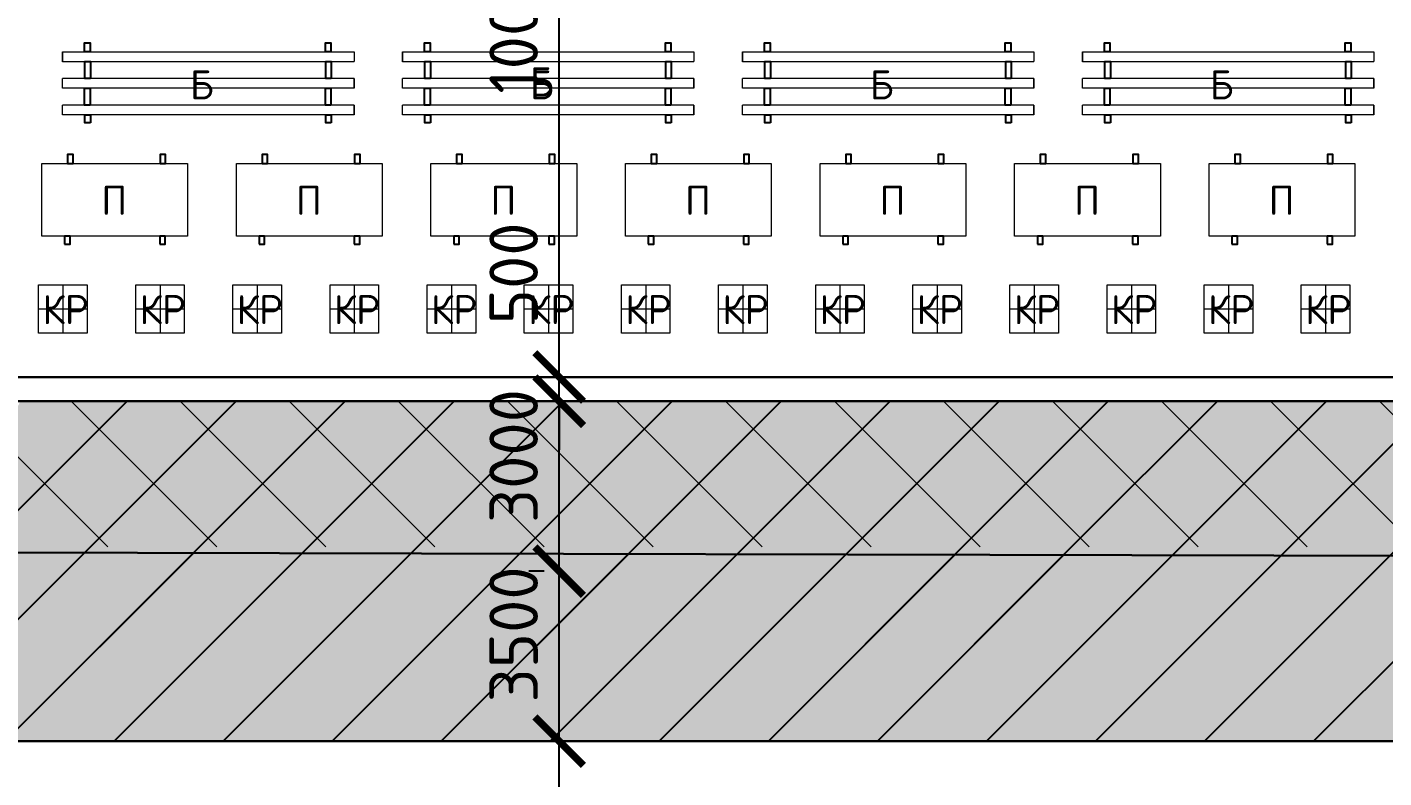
# Model space of a CAD drawing. Header units: millimetres. Extents: x -782 to 10910, y 3841 to 13237.
# Drawn here: x 6082.4 to 6138.3, y 7478.2 to 7509.1 of the extents above; entities that cross this region are included whole.
import ezdxf

# ---------------------------------------------------------------- set-up
doc = ezdxf.new("R2010")
doc.units = ezdxf.units.MM
doc.layers.add('1', color=7, linetype='Continuous')
doc.styles.add('2.5', font='isocpeur.ttf', dxfattribs={"height": 2})
doc.styles.add('Isocpeur', font='isocpeur.ttf')
doc.dimstyles.new('М500 стройгенп', dxfattribs={"dimtxt": 2, "dimasz": 2, "dimexe": 1.25, "dimexo": 0.625, "dimtad": 1, "dimlfac": 500, "dimtxsty": '2.5', "dimblk": 'ARCHTICK', "dimcen": 2.5, "dimadec": 0, "dimazin": 0, "dimtfac": 1, "dimtmove": 0, "dimatfit": 3, "dimfxl": 1, "dimarcsym": 0})
pattern_1 = [(50, (6572.8187, 3022.8787), (4.5546167, -0.398477), [0.47625, -5.23875]), (355, (6572.8187, 3022.8787), (-0.8810855, 4.776421), [0.381, -4.1910146]), (100.45144, (6573.1982, 3022.8455), (3.673531, 4.377944), [0.40475, -4.452256]), (46.1842, (6572.8187, 3024.1487), (6.776976, -1.051058), [0.714375, -7.858125]), (96.63556, (6573.3834, 3024.061), (5.935103, 6.185653), [0.607126, -6.67839]), (351.18415, (6572.819, 3024.149), (5.935103, 6.185653), [0.571499, -6.286493]), (21, (6573.4537, 3023.831), (3.7903598, -2.55663), [0.47625, -5.23875]), (326, (6573.4537, 3023.831), (1.5450507, 4.604699), [0.381, -4.191]), (71.45144, (6573.7696, 3023.618), (5.3354105, 2.0480692), [0.40475, -4.4522484]), (37.5, (6572.8187, 3022.8787), (0.0772151, 2.11387597), [0, -4.1402, 0, -4.2545, 0, -4.206875]), (7.5, (6572.8187, 3022.8787), (1.6704916, 2.5045144), [0, -2.4257, 0, -4.04495, 0, -1.603375]), (327.5, (6571.4026, 3022.8787), (3.3897649, -0.1432186), [0, -1.5875, 0, -4.953, 0, -6.57225]), (317.5, (6570.7676, 3022.8787), (3.7032295, 0.6356623), [0, -2.06375, 0, -3.2893, 0, -4.66725])]
pattern_2 = [(45, (6572.8187, 3022.8787), (-2.245064, 2.245064), [])]

# ---------------------------------------------------------------- blocks, each defined once
blk = doc.blocks.new('_ArchTick')
at = {"color": 0, "linetype": 'ByBlock', "const_width": 0.15}
blk.add_lwpolyline([(-0.5, -0.5), (0.5, 0.5)], dxfattribs=at)
blk = doc.blocks.new('*D389')
at = {"color": 0, "lineweight": -2, "transparency": 16777216}
for p, q in [((6102.368, 7479.686), (6105.572, 7479.686)), ((6104.322, 7456.472), (6104.322, 7479.686)), ((6102.368, 7456.472), (6105.572, 7456.472))]:
    blk.add_line(p, q, dxfattribs=at)
at = {"layer": 'Defpoints', "color": 0, "lineweight": 30, "transparency": 16777216}
for p in [(6101.743, 7479.686), (6104.322, 7479.686), (6101.743, 7456.472)]:
    blk.add_point(p, dxfattribs=at)
at = {"color": 0, "lineweight": -2, "transparency": 16777216, "xscale": 2, "yscale": 2, "zscale": 2}
for p, rotation in [((6104.322, 7479.686), 90), ((6104.322, 7456.472), 270)]:
    blk.add_blockref('_ArchTick', p, dxfattribs=dict(at, rotation=rotation))
at = {"color": 0, "lineweight": 20, "transparency": 16777216, "insert": (6102.697, 7468.079), "char_height": 2, "attachment_point": 5, "rotation": 90, "style": '2.5'}
blk.add_mtext('11600', dxfattribs=at)
blk = doc.blocks.new('*D390')
at = {"color": 0, "lineweight": -2, "transparency": 16777216}
for p, q in [((6103.697, 7486.686), (6103.072, 7486.686)), ((6104.322, 7479.686), (6104.322, 7486.686)), ((6103.697, 7479.686), (6103.072, 7479.686))]:
    blk.add_line(p, q, dxfattribs=at)
at = {"layer": 'Defpoints', "color": 0, "lineweight": 30, "transparency": 16777216}
for p in [(6104.322, 7486.686), (6104.322, 7486.686), (6104.322, 7479.686)]:
    blk.add_point(p, dxfattribs=at)
at = {"color": 0, "lineweight": -2, "transparency": 16777216, "xscale": 2, "yscale": 2, "zscale": 2}
for p, rotation in [((6104.322, 7486.686), 90), ((6104.322, 7479.686), 270)]:
    blk.add_blockref('_ArchTick', p, dxfattribs=dict(at, rotation=rotation))
at = {"color": 0, "lineweight": 20, "transparency": 16777216, "insert": (6102.447, 7484.084), "char_height": 2, "attachment_point": 5, "rotation": 90, "style": '2.5'}
blk.add_mtext('3500', dxfattribs=at)
blk = doc.blocks.new('*D391')
at = {"color": 0, "lineweight": -2, "transparency": 16777216}
for p, q in [((6103.697, 7493.686), (6103.072, 7493.686)), ((6104.322, 7486.686), (6104.322, 7493.686)), ((6103.697, 7486.686), (6103.072, 7486.686))]:
    blk.add_line(p, q, dxfattribs=at)
at = {"layer": 'Defpoints', "color": 0, "lineweight": 30, "transparency": 16777216}
for p in [(6104.322, 7493.686), (6104.322, 7493.686), (6104.322, 7486.686)]:
    blk.add_point(p, dxfattribs=at)
at = {"color": 0, "lineweight": -2, "transparency": 16777216, "xscale": 2, "yscale": 2, "zscale": 2}
for p, rotation in [((6104.322, 7493.686), 90), ((6104.322, 7486.686), 270)]:
    blk.add_blockref('_ArchTick', p, dxfattribs=dict(at, rotation=rotation))
at = {"color": 0, "lineweight": 20, "transparency": 16777216, "insert": (6102.447, 7491.432), "char_height": 2, "attachment_point": 5, "rotation": 90, "style": '2.5'}
blk.add_mtext('3000', dxfattribs=at)
blk = doc.blocks.new('*D392')
at = {"color": 0, "lineweight": -2, "transparency": 16777216}
for p, q in [((6104.322, 7494.686), (6104.322, 7496.686)), ((6103.697, 7494.686), (6103.072, 7494.686)), ((6104.322, 7493.686), (6104.322, 7494.686)), ((6103.697, 7493.686), (6103.072, 7493.686)), ((6104.322, 7493.686), (6104.322, 7491.686))]:
    blk.add_line(p, q, dxfattribs=at)
at = {"layer": 'Defpoints', "color": 0, "lineweight": 30, "transparency": 16777216}
for p in [(6104.322, 7494.686), (6104.322, 7494.686), (6104.322, 7493.686)]:
    blk.add_point(p, dxfattribs=at)
at = {"color": 0, "lineweight": -2, "transparency": 16777216, "xscale": 2, "yscale": 2, "zscale": 2}
for p, rotation in [((6104.322, 7494.686), 270), ((6104.322, 7493.686), 90)]:
    blk.add_blockref('_ArchTick', p, dxfattribs=dict(at, rotation=rotation))
at = {"color": 0, "lineweight": 20, "transparency": 16777216, "insert": (6102.447, 7498.955), "char_height": 2, "attachment_point": 5, "rotation": 90, "style": '2.5'}
blk.add_mtext('500', dxfattribs=at)
blk = doc.blocks.new('*D393')
at = {"color": 0, "lineweight": -2, "transparency": 16777216}
for p, q in [((6103.697, 7514.686), (6103.072, 7514.686)), ((6104.322, 7494.686), (6104.322, 7514.686)), ((6103.697, 7494.686), (6103.072, 7494.686))]:
    blk.add_line(p, q, dxfattribs=at)
at = {"layer": 'Defpoints', "color": 0, "lineweight": 30, "transparency": 16777216}
for p in [(6104.322, 7514.686), (6104.322, 7514.686), (6104.322, 7494.686)]:
    blk.add_point(p, dxfattribs=at)
at = {"color": 0, "lineweight": -2, "transparency": 16777216, "xscale": 2, "yscale": 2, "zscale": 2}
for p, rotation in [((6104.322, 7514.686), 90), ((6104.322, 7494.686), 270)]:
    blk.add_blockref('_ArchTick', p, dxfattribs=dict(at, rotation=rotation))
at = {"color": 0, "lineweight": 20, "transparency": 16777216, "insert": (6102.447, 7509.598), "char_height": 2, "attachment_point": 5, "rotation": 90, "style": '2.5'}
blk.add_mtext('10000', dxfattribs=at)

msp = doc.modelspace()

# ---------------------------------------------------------------- hatches: boundary and pattern name
at = {"lineweight": 20}
h = msp.add_hatch(dxfattribs=at)
h.set_pattern_fill('AR-CONC', color=256, scale=0.02)
h.set_pattern_definition([(50, (3748.1777, 4396.676), (3.6436934, -0.3187817), [0.381, -4.191]), (355, (3748.1777, 4396.676), (-0.7048684, 3.821137), [0.3048, -3.3528117]), (100.45144, (3748.4813, 4396.6493), (2.938825, 3.502355), [0.3238002, -3.561805]), (46.1842, (3748.1777, 4397.692), (5.421581, -0.8408466), [0.5715, -6.2865]), (96.63556, (3748.6295, 4397.622), (4.748083, 4.9485225), [0.4857005, -5.342712]), (351.18415, (3748.1777, 4397.692), (4.748083, 4.9485225), [0.457199, -5.029195]), (21, (3748.6857, 4397.438), (3.0322878, -2.045304), [0.381, -4.191]), (326, (3748.6857, 4397.438), (1.2360406, 3.6837593), [0.3048, -3.3528]), (71.451445, (3748.9384, 4397.2674), (4.2683284, 1.6384554), [0.3238002, -3.5617988]), (37.5, (3748.1777, 4396.6759), (0.06177207, 1.69110078), [0, -3.31216, 0, -3.4036, 0, -3.3655]), (7.5, (3748.1777, 4396.6759), (1.33639325, 2.0036115), [0, -1.94056, 0, -3.23596, 0, -1.2827]), (327.5, (3747.0448, 4396.6759), (2.7118119, -0.1145749), [0, -1.27, 0, -3.9624, 0, -5.2578]), (317.5, (3746.5368, 4396.676), (2.9625836, 0.5085298), [0, -1.651, 0, -2.63144, 0, -3.7338])])
h.paths.add_polyline_path([(6235.073788, 7491.475008), (6234.073788, 7491.475008), (6234.073788, 7495.474998), (6235.073788, 7495.474998), (6235.073788, 7497.474998), (6234.073788, 7497.474998), (6234.073788, 7501.474988), (6235.073788, 7501.474988), (6235.073788, 7503.474988), (6234.073788, 7503.474988), (6234.073788, 7507.474978), (6235.073788, 7507.474978), (6235.073788, 7509.474978), (6234.073788, 7509.474978), (6234.073788, 7512.834966), (6235.073788, 7512.834966), (6235.073788, 7514.834966), (6234.073788, 7514.834966), (6234.073788, 7518.672167), (6232.073788, 7518.672167), (6232.073788, 7491.475008), (6213.36352, 7491.475008), (6213.36352, 7498.085273), (6232.073788, 7498.085273), (6232.073788, 7500.085273), (6229.563493, 7500.085273), (6229.563493, 7501.085158), (6227.563493, 7501.085214), (6227.563493, 7500.085273), (6224.163502, 7500.085273), (6224.163502, 7501.085273), (6222.163502, 7501.085273), (6222.163502, 7500.085273), (6218.763511, 7500.085273), (6218.763511, 7501.085273), (6216.763511, 7501.085273), (6216.763511, 7500.085273), (6213.36352, 7500.085273), (6213.36352, 7501.085273), (6211.36352, 7501.085273), (6211.36352, 7500.085273), (6211.36352, 7498.085273), (6211.36352, 7486.686093), (6213.36352, 7486.686093), (6213.36352, 7489.475008), (6232.073788, 7489.475008), (6232.073788, 7486.686093), (6234.073788, 7486.686093), (6234.073788, 7489.475008), (6235.073788, 7489.475008)])
h.paths.add_polyline_path([(6234.073788, 7520.885088), (6231.327727, 7520.885088), (6231.327727, 7523.622385), (6229.327727, 7523.622385), (6229.327727, 7518.885088), (6232.073788, 7518.885088), (6232.073788, 7518.672167), (6234.073788, 7518.672167)])
h.paths.add_polyline_path([(6231.327727, 7527.213151), (6229.327727, 7527.213151), (6229.327727, 7523.622385), (6231.327727, 7523.622385)])
h.paths.add_polyline_path([(6231.327727, 7576.554693), (6234.465221, 7576.554693), (6234.465221, 7578.554693), (6231.327727, 7578.554693), (6231.327727, 7589.909461), (6229.327727, 7588.315929), (6229.327727, 7569.769697), (6228.327727, 7569.769697), (6228.327727, 7567.769697), (6229.327727, 7567.769697), (6229.327727, 7563.995394), (6228.327727, 7563.995394), (6228.327727, 7562.511797), (6228.327727, 7561.995394), (6229.327727, 7561.995394), (6229.327727, 7558.240089), (6228.327727, 7558.240089), (6228.327727, 7556.911806), (6228.327727, 7556.240089), (6229.327727, 7556.240089), (6229.327727, 7527.213151), (6231.327727, 7527.213151)])
h.paths.add_polyline_path([(6231.327727, 7624.395888), (6229.327727, 7624.395888), (6229.327727, 7622.405119), (6231.327727, 7622.405119)])
h.paths.add_polyline_path([(6231.327727, 7626.386657), (6229.327727, 7626.386657), (6229.327727, 7624.395888), (6231.327727, 7624.395888)])
h.paths.add_polyline_path([(6231.327727, 7653.976559), (6229.327727, 7653.564978), (6229.327727, 7626.386657), (6231.327727, 7626.386657)])
h.paths.add_polyline_path([(6081.863635, 7494.410845), (6084.86363, 7494.410845), (6084.86363, 7497.29084), (6081.863635, 7497.29084)], flags=9)
h.paths.add_polyline_path([(6078.821124, 7684.627242), (6082.061119, 7684.627242), (6082.061119, 7687.507237), (6078.821124, 7687.507237)], flags=9)
h.paths.add_polyline_path([(5952.625277, 7688.970857), (5955.865272, 7688.970857), (5955.865272, 7691.850853), (5952.625277, 7691.850853)], flags=9)
h.paths.add_polyline_path([(5952.565277, 7494.410845), (5955.925272, 7494.410845), (5955.925272, 7497.29084), (5952.565277, 7497.29084)], flags=9)
h.paths.add_polyline_path([(6192.744836, 7494.410845), (6195.98483, 7494.410845), (6195.98483, 7497.29084), (6192.744836, 7497.29084)], flags=9)
h.paths.add_polyline_path([(6212.280517, 7688.970857), (6215.280512, 7688.970857), (6215.280512, 7691.850853), (6212.280517, 7691.850853)], flags=9)
h.paths.add_polyline_path([(6239.086586, 7521.587591), (6243.286586, 7521.587591), (6243.286586, 7526.387591), (6239.086586, 7526.387591)], flags=9)
h.paths.add_polyline_path([(6239.016311, 7525.643268), (6243.216311, 7525.643268), (6243.216311, 7530.443268), (6239.016311, 7530.443268)], flags=9)
h.paths.add_polyline_path([(5929.469399, 7584.524291), (5934.489399, 7584.524291), (5934.489399, 7590.137624), (5929.469399, 7590.137624)], flags=9)
h.paths.add_polyline_path([(6086.61817, 7723.742087), (6091.63817, 7723.742087), (6091.63817, 7729.355421), (6086.61817, 7729.355421)], flags=9)
h.paths.add_polyline_path([(6237.544183, 7619.26621), (6240.744183, 7619.26621), (6240.744183, 7624.06621), (6237.544183, 7624.06621)], flags=9)
h.paths.add_polyline_path([(6237.855023, 7622.223466), (6240.455023, 7622.223466), (6240.455023, 7627.023466), (6237.855023, 7627.023466)], flags=9)
h.paths.add_polyline_path([(6237.708313, 7625.136799), (6240.308313, 7625.136799), (6240.308313, 7629.936799), (6237.708313, 7629.936799)], flags=9)
h.paths.add_polyline_path([(6217.165799, 7562.426558), (6220.525793, 7562.426558), (6220.525793, 7565.306554), (6217.165799, 7565.306554)], flags=9)
h.paths.add_polyline_path([(6217.165799, 7522.295333), (6220.645793, 7522.295333), (6220.645793, 7525.175328), (6217.165799, 7525.175328)], flags=9)
h.paths.add_polyline_path([(6248.556443, 7522.295333), (6251.916438, 7522.295333), (6251.916438, 7525.175328), (6248.556443, 7525.175328)], flags=9)
h.paths.add_polyline_path([(6206.907712, 7709.135718), (6208.947708, 7709.135718), (6208.947708, 7712.015713), (6206.907712, 7712.015713)], flags=9)
h.paths.add_polyline_path([(6240.656343, 7602.963678), (6242.69634, 7602.963678), (6242.69634, 7605.843673), (6240.656343, 7605.843673)], flags=9)
h.paths.add_polyline_path([(6240.225003, 7565.46286), (6242.264999, 7565.46286), (6242.264999, 7568.342855), (6240.225003, 7568.342855)], flags=9)
h.paths.add_polyline_path([(6221.64664, 7505.862229), (6223.206637, 7505.862229), (6223.206637, 7508.742224), (6221.64664, 7508.742224)], flags=25)
h.paths.add_polyline_path([(6211.227562, 7506.165942), (6212.667559, 7506.165942), (6212.667559, 7509.045937), (6211.227562, 7509.045937)], flags=9)
h.paths.add_polyline_path([(6216.246649, 7505.862229), (6217.806646, 7505.862229), (6217.806646, 7508.742224), (6216.246649, 7508.742224)], flags=25)
h.paths.add_polyline_path([(6233.547372, 7678.637158), (6235.347369, 7678.637158), (6235.347369, 7681.517153), (6233.547372, 7681.517153)], flags=9)
h.paths.add_polyline_path([(6240.210606, 7512.82244), (6241.650603, 7512.82244), (6241.650603, 7515.702435), (6240.210606, 7515.702435)], flags=9)
h.paths.add_polyline_path([(6228.237374, 7706.020236), (6230.397371, 7706.020236), (6230.397371, 7708.900231), (6228.237374, 7708.900231)], flags=9)
h.paths.add_polyline_path([(6222.115445, 7590.180862), (6224.155442, 7590.180862), (6224.155442, 7593.060857), (6222.115445, 7593.060857)], flags=9)
h.paths.add_polyline_path([(6217.979006, 7710.381625), (6220.019003, 7710.381625), (6220.019003, 7713.26162), (6217.979006, 7713.26162)], flags=9)
h.paths.add_polyline_path([(6224.8607, 7556.754908), (6226.300698, 7556.754908), (6226.300698, 7559.634903), (6224.8607, 7559.634903)], flags=9)
h.paths.add_polyline_path([(6240.802721, 7489.949803), (6242.002719, 7489.949803), (6242.002719, 7492.829798), (6240.802721, 7492.829798)], flags=9)
h.paths.add_polyline_path([(6234.532208, 7664.847544), (6235.972205, 7664.847544), (6235.972205, 7667.727539), (6234.532208, 7667.727539)], flags=9)
h.paths.add_polyline_path([(6219.917188, 7678.951133), (6221.957185, 7678.951133), (6221.957185, 7681.831128), (6219.917188, 7681.831128)], flags=9)
h.paths.add_polyline_path([(6220.078526, 7662.666867), (6222.118522, 7662.666867), (6222.118522, 7665.546862), (6220.078526, 7665.546862)], flags=9)
h.paths.add_polyline_path([(6220.155888, 7673.719522), (6221.595885, 7673.719522), (6221.595885, 7676.599517), (6220.155888, 7676.599517)], flags=9)
h.paths.add_polyline_path([(6231.952549, 7471.104259), (6233.392547, 7471.104259), (6233.392547, 7473.984254), (6231.952549, 7473.984254)], flags=9)
h.paths.add_polyline_path([(6240.571789, 7502.033902), (6241.771787, 7502.033902), (6241.771787, 7504.913898), (6240.571789, 7504.913898)], flags=9)
h.paths.add_polyline_path([(6240.802721, 7495.949793), (6242.002719, 7495.949793), (6242.002719, 7498.829788), (6240.802721, 7498.829788)], flags=9)
h.paths.add_polyline_path([(6240.210606, 7507.422449), (6241.650603, 7507.422449), (6241.650603, 7510.302444), (6240.210606, 7510.302444)], flags=9)
h.paths.add_polyline_path([(6226.994117, 7506.522542), (6229.034114, 7506.522542), (6229.034114, 7509.402538), (6226.994117, 7509.402538)], flags=25)
h.paths.add_polyline_path([(6224.8607, 7567.954889), (6226.300698, 7567.954889), (6226.300698, 7570.834885), (6224.8607, 7570.834885)], flags=9)
h.paths.add_polyline_path([(6224.8607, 7562.354899), (6226.300698, 7562.354899), (6226.300698, 7565.234894), (6224.8607, 7565.234894)], flags=9)
h.paths.add_polyline_path([(6229.327727, 7622.405119), (6229.327727, 7588.315929), (6231.327727, 7589.909461), (6231.327727, 7622.405119)])
at = {"lineweight": 25}
h = msp.add_hatch(dxfattribs=at)
h.set_pattern_fill('ANSI31', color=256)
h.set_pattern_definition(pattern_2)
h.paths.add_polyline_path([(6204.627026, 7486.686093), (6199.090341, 7486.686093), (6199.090341, 7479.686093), (6203.670066, 7479.686093)])
h.paths.add_polyline_path([(6176.979931, 7489.271416), (6177.293382, 7491.569897, -0.033531004), (6174.872584, 7493.686093), (5992.872584, 7493.686093, -0.033546474), (5990.450606, 7491.568997), (5990.764715, 7489.271345, -0.454591532), (5992.58143, 7487.686093), (6175.163738, 7487.686093, -0.454492205)])
h.paths.add_polyline_path([(6203.07002, 7707.932252), (6201.990544, 7708.039551, -0.097320235), (6193.819793, 7703.692663), (5964.075106, 7703.686127), (5962.97992, 7695.675029, -0.071737884), (5969.756528, 7696.685812), (5975.902021, 7696.71553, -0.164269753), (5990.450606, 7691.803188), (5990.764715, 7694.10084, -0.374956444), (5989.381435, 7695.686093, -1), (5992.58143, 7695.686093), (6175.163738, 7695.686093, -1), (6178.363732, 7695.686093, -0.381458001), (6176.944332, 7694.09632), (6177.262301, 7691.749118, -0.164703998), (6191.843146, 7696.686093), (6204.593504, 7696.686093)])
h.paths.add_polyline_path([(5969.122028, 7697.813651, -1), (5969.442027, 7697.813651, -1)], flags=16)
h.paths.add_polyline_path([(6176.944332, 7694.09632, -0.447745786), (6175.163738, 7695.686093), (5992.58143, 7695.686093, -0.454591532), (5990.764715, 7694.10084), (5990.450606, 7691.803188, -0.033546474), (5992.872584, 7689.686093), (6174.902504, 7689.686523, -0.032682346), (6177.262301, 7691.749118)])
h.paths.add_polyline_path([(6104.747378, 7695.088492), (6104.747378, 7701.688492), (6099.947378, 7701.688492), (6099.947378, 7695.088492)], flags=24)
h.paths.add_polyline_path([(6104.747378, 7687.739991), (6104.747378, 7694.339991), (6099.947378, 7694.339991), (6099.947378, 7687.739991)], flags=9)
h.paths.add_polyline_path([(6004.809738, 7688.011093), (6011.009738, 7688.011093), (6011.009738, 7692.811093), (6004.809738, 7692.811093)], flags=9)
at = {"lineweight": 20}
h = msp.add_hatch(dxfattribs=at)
h.set_pattern_fill('AR-CONC', color=256, scale=0.025)
h.set_pattern_definition(pattern_1)
h.paths.add_polyline_path([(6256.465221, 7486.686093), (6204.627026, 7486.686093), (6203.670066, 7479.686093), (6256.465221, 7479.686093)])
edge = h.paths.add_edge_path()
edge.add_line((6204.627026, 7486.686093), (6185.781544, 7486.686093))
edge.add_arc((6185.781544, 7498.686479), 12.000386, 223.8666246, 270, ccw=False)
edge.add_line((6177.129806, 7490.370427), (6176.979931, 7489.271416))
edge.add_arc((6176.763735, 7487.686093), 1.599997, 0, 82.2342953, ccw=False)
edge.add_arc((6176.763735, 7487.686093), 1.599997, -180, 0, ccw=False)
edge.add_line((6175.163738, 7487.686093), (5992.58143, 7487.686093))
edge.add_arc((5990.981432, 7487.686093), 1.599997, -180, 0, ccw=False)
edge.add_arc((5990.981432, 7487.686093), 1.599997, 97.7845709, 180, ccw=False)
edge.add_line((5990.764715, 7489.271345), (5990.614573, 7490.369607))
edge.add_arc((5981.963624, 7498.686479), 12.000386, 270, 316.1279447, ccw=False)
edge.add_line((5981.963624, 7486.686093), (5963.118141, 7486.686093))
edge.add_line((5963.118141, 7486.686093), (5964.075101, 7479.686093))
edge.add_line((5964.075101, 7479.686093), (6203.670066, 7479.686093))
edge.add_line((6203.670066, 7479.686093), (6204.627026, 7486.686093))
edge = h.paths.add_edge_path()
edge.add_arc((6185.781544, 7498.686479), 12.000386, 204.6255012, 223.8666246, ccw=False)
edge.add_line((6174.872584, 7493.686093), (6082.124834, 7493.686093))
edge.add_arc((6080.990942, 7494.078881), 1.199998, 199.1064573, 340.8935427, ccw=False)
edge.add_line((6079.857049, 7493.686093), (5992.872584, 7493.686093))
edge.add_arc((5981.963624, 7498.686479), 12.000386, 316.1279447, 335.3744988, ccw=False)
edge.add_line((5990.614573, 7490.369607), (5990.764715, 7489.271345))
edge.add_arc((5990.981432, 7487.686093), 1.599997, 0, 97.7845709, ccw=False)
edge.add_line((5992.58143, 7487.686093), (6175.163738, 7487.686093))
edge.add_arc((6176.763735, 7487.686093), 1.599997, 82.2342953, 180, ccw=False)
edge.add_line((6176.979931, 7489.271416), (6177.129806, 7490.370427))
edge = h.paths.add_edge_path()
edge.add_line((6203.645234, 7703.686093), (5964.075101, 7703.686093))
edge.add_line((5964.075101, 7703.686093), (5963.118141, 7696.686093))
edge.add_line((5963.118141, 7696.686093), (5981.963624, 7696.686093))
edge.add_arc((5981.963624, 7684.685706), 12.000386, 43.8720553, 90, ccw=False)
edge.add_line((5990.614573, 7693.002578), (5990.764715, 7694.10084))
edge.add_arc((5990.981432, 7695.686093), 1.599997, 180, 262.2154291, ccw=False)
edge.add_arc((5990.981432, 7695.686093), 1.599997, 0, 180, ccw=False)
edge.add_line((5992.58143, 7695.686093), (6175.163738, 7695.686093))
edge.add_arc((6176.763735, 7695.686093), 1.599997, 0, 180, ccw=False)
edge.add_arc((6176.763735, 7695.686093), 1.599997, -83.5190091, 0, ccw=False)
edge.add_line((6176.944332, 7694.09632), (6177.262301, 7691.749118))
edge.add_arc((6236.704062, 7598.995311), 110.1662, 117.53133097, 122.65399107, ccw=False)
edge.add_line((6185.781544, 7696.686093), (6204.593504, 7696.686093))
edge.add_line((6204.593504, 7696.686093), (6203.645234, 7703.686093))
edge = h.paths.add_edge_path()
edge.add_line((5964.075101, 7703.686093), (5954.824206, 7703.686093))
edge.add_line((5954.824206, 7703.686093), (5954.82832, 7696.293524))
edge.add_arc((5957.872584, 7684.686093), 12, 90, 104.6958966, ccw=False)
edge.add_line((5957.872584, 7696.686093), (5963.118141, 7696.686093))
edge.add_line((5963.118141, 7696.686093), (5964.075101, 7703.686093))
edge = h.paths.add_edge_path()
edge.add_line((6177.262301, 7691.749118), (6176.944332, 7694.09632))
edge.add_arc((6176.763735, 7695.686093), 1.599997, 180, 276.4809909, ccw=False)
edge.add_line((6175.163738, 7695.686093), (5992.58143, 7695.686093))
edge.add_arc((5990.981432, 7695.686093), 1.599997, -97.7845709, 0, ccw=False)
edge.add_line((5990.764715, 7694.10084), (5990.614573, 7693.002578))
edge.add_arc((5981.963624, 7684.685706), 12.000386, 24.6255012, 43.8720553, ccw=False)
edge.add_line((5992.872584, 7689.686093), (6077.482453, 7689.686093))
edge.add_arc((6078.06843, 7688.638894), 1.199998, 60.7700888, 119.2299112, ccw=False)
edge.add_line((6078.654408, 7689.686093), (6174.872584, 7689.686093))
edge.add_arc((6177.012851, 7689.622486), 2.141212, 83.3098782, 178.2977327, ccw=False)
h.paths.add_polyline_path([(6078.821124, 7688.970857), (6082.061119, 7688.970857), (6082.061119, 7689.686093), (6078.821124, 7689.686093)])
h.paths.add_polyline_path([(6204.593504, 7696.686093), (6256.465221, 7696.686093), (6256.465221, 7703.686093), (6203.645234, 7703.686093)])
edge = h.paths.add_edge_path()
edge.add_arc((5962.872584, 7679.686093), 24, 109.5918063, 180)
edge.add_line((5938.872584, 7679.686093), (5938.872584, 7503.686093))
edge.add_arc((5962.872584, 7503.686093), 24, 180, 270)
edge.add_line((5962.872584, 7479.686093), (5964.075101, 7479.686093))
edge.add_line((5964.075101, 7479.686093), (5963.118141, 7486.686093))
edge.add_line((5963.118141, 7486.686093), (5957.872584, 7486.686093))
edge.add_arc((5934.902021, 7475.71553), 25.455844, 25.5287794, 64.4712206)
edge.add_line((5945.872584, 7498.686093), (5945.872584, 7684.686093))
edge.add_arc((5957.872584, 7684.686093), 12, 104.6958966, 180, ccw=False)
edge.add_line((5954.82832, 7696.293524), (5954.824979, 7702.296622))
at = {"lineweight": 25}
h = msp.add_hatch(dxfattribs=at)
h.set_pattern_fill('AR-CONC', color=256, scale=0.025)
h.set_pattern_definition(pattern_1)
h.paths.add_polyline_path([(5989.381435, 7487.686093, -0.374956444), (5990.764715, 7489.271345), (5990.614573, 7490.369607, -0.204033738), (5981.963624, 7486.686093), (5969.872584, 7486.686093, -0.072953131), (5962.97992, 7487.697156), (5964.075101, 7479.686093), (6197.590341, 7479.686093), (6197.590341, 7486.686093), (6185.781544, 7486.686093, -0.077886135), (6182.110246, 7487.261469), (6178.35871, 7487.559419, -0.96113778), (6175.163738, 7487.686093), (5992.58143, 7487.686093, -1)])
h.paths.add_polyline_path([(5939.303974, 7571.752242), (5945.903974, 7571.752242), (5945.903974, 7576.552242), (5939.303974, 7576.552242)], flags=24)
h.paths.add_polyline_path([(5940.797584, 7502.584802), (5947.397584, 7502.584802), (5947.397584, 7507.384802), (5940.797584, 7507.384802)], flags=24)
h.paths.add_polyline_path([(5938.685622, 7623.722621), (5942.375616, 7623.722621), (5942.375616, 7628.042614), (5938.685622, 7628.042614)], flags=9)
h.paths.add_polyline_path([(6104.747378, 7480.783693), (6104.747378, 7487.383693), (6099.947378, 7487.383693), (6099.947378, 7480.783693)], flags=24)
edge = h.paths.add_edge_path()
edge.add_arc((5962.872584, 7679.686093), 24, 109.5916018, 180)
edge.add_line((5938.872584, 7679.686093), (5938.872584, 7503.686093))
edge.add_arc((5962.872584, 7503.686093), 24, 180, 270)
edge.add_line((5962.872584, 7479.686093), (5964.075101, 7479.686093))
edge.add_line((5964.075101, 7479.686093), (5963.118141, 7486.686093))
edge.add_line((5963.118141, 7486.686093), (5962.97992, 7487.697156))
edge.add_arc((5969.872584, 7510.686093), 24, 180, 253.3099412, ccw=False)
edge.add_line((5945.872584, 7510.686093), (5945.872584, 7684.686093))
edge.add_arc((5957.872584, 7684.686093), 12, 104.6953715, 180, ccw=False)
edge.add_line((5954.828426, 7696.293552), (5954.82506, 7702.296651))
at = {"lineweight": 20}
h = msp.add_hatch(dxfattribs=at)
h.set_pattern_fill('ANSI31', color=256, angle=90)
h.set_pattern_definition([(135, (3748.1777, 4396.676), (-2.245064, -2.245064), [])])
h.paths.add_polyline_path([(5992.872584, 7493.686093, -0.084176912), (5990.614573, 7490.369607), (5990.764715, 7489.271345, -0.454591532), (5992.58143, 7487.686093), (6175.163738, 7487.686093, -0.454492205), (6176.979931, 7489.271416), (6177.129806, 7490.370427, -0.084153049), (6174.872584, 7493.686093), (6082.124834, 7493.686093, -0.71189231), (6079.857049, 7493.686093)])
h.paths.add_polyline_path([(5992.58143, 7695.686093, -0.454591532), (5990.764715, 7694.10084), (5990.614573, 7693.002578, -0.084176912), (5992.872584, 7689.686093), (6077.482453, 7689.686093, -0.260759243), (6078.654408, 7689.686093), (6174.872584, 7689.686093, -0.083164554), (6177.09722, 7692.967723), (6176.944332, 7694.09632, -0.447745786), (6175.163738, 7695.686093)])
h.paths.add_polyline_path([(6078.823507, 7689.031246), (6084.223507, 7689.031246), (6084.223507, 7693.831246), (6078.823507, 7693.831246)], flags=9)
h.paths.add_polyline_path([(6212.528158, 7688.38516), (6217.528158, 7688.38516), (6217.528158, 7693.18516), (6212.528158, 7693.18516)], flags=9)
at = {"lineweight": 25}
h = msp.add_hatch(dxfattribs=at)
h.set_pattern_fill('ANSI31', color=256)
h.set_pattern_definition(pattern_2)
h.paths.add_polyline_path([(5969.872584, 7486.686093, -0.231549939), (5950.92214, 7495.959223), (5949.274878, 7483.909784, 0.151733284), (5962.872584, 7479.686093), (6197.590341, 7479.686093), (6197.590341, 7486.686093), (6190.654819, 7486.686093, -0.151593096), (6177.293382, 7491.569897), (6176.979931, 7489.271416, -0.375050339), (6178.363732, 7487.686093, -0.864868894), (6175.230246, 7487.229582), (5982.886485, 7487.695443, -0.057301705), (5977.49291, 7486.709441, -0.195696875), (5976.287672, 7486.659754, -0.004017398), (5975.902021, 7486.656655)])
h.paths.add_polyline_path([(6104.747378, 7480.783693), (6104.747378, 7487.383693), (6099.947378, 7487.383693), (6099.947378, 7480.783693)], flags=24)
h = msp.add_hatch(dxfattribs=at)
h.set_pattern_fill('ANSI31', color=256)
h.set_pattern_definition(pattern_2)
h.paths.add_polyline_path([(6197.590341, 7486.686093), (6190.654819, 7486.686093, -0.151593096), (6177.293382, 7491.569897), (6176.979931, 7489.271416, -0.375050339), (6178.363732, 7487.686093, -1), (6175.163738, 7487.686093), (5992.58143, 7487.686093, -1), (5989.381435, 7487.686093, -0.374956444), (5990.764715, 7489.271345), (5990.450606, 7491.568997, -0.164269753), (5975.902021, 7486.656655), (5969.872584, 7486.686093, -0.072953131), (5962.97992, 7487.697156), (5964.075101, 7479.686093), (6197.590341, 7479.686093)])

# ---------------------------------------------------------------- linework, layer by layer
at = {"lineweight": 20}
for p, q in [((6083.872584, 7508.086093), (6095.872584, 7508.086093)), ((6083.872584, 7507.671733), (6083.872584, 7508.086093)), ((6083.872584, 7508.086093), (6083.872584, 7507.686093)), ((6083.872584, 7507.686093), (6095.872584, 7507.686093)), ((6095.872584, 7508.086093), (6095.872584, 7507.686093)), ((6097.872584, 7508.086093), (6109.872584, 7508.086093)), ((6097.872584, 7507.671733), (6097.872584, 7508.086093)), ((6097.872584, 7508.086093), (6097.872584, 7507.686093)), ((6097.872584, 7507.686093), (6109.872584, 7507.686093)), ((6109.872584, 7508.086093), (6109.872584, 7507.686093)), ((6111.872584, 7508.086093), (6123.872584, 7508.086093)), ((6111.872584, 7507.671733), (6111.872584, 7508.086093)), ((6111.872584, 7508.086093), (6111.872584, 7507.686093)), ((6111.872584, 7507.686093), (6123.872584, 7507.686093)), ((6123.872584, 7508.086093), (6123.872584, 7507.686093)), ((6125.872584, 7508.086093), (6137.872584, 7508.086093)), ((6125.872584, 7507.671733), (6125.872584, 7508.086093)), ((6125.872584, 7508.086093), (6125.872584, 7507.686093)), ((6125.872584, 7507.686093), (6137.872584, 7507.686093)), ((6137.872584, 7508.086093), (6137.872584, 7507.686093)), ((6083.872584, 7506.586093), (6083.872584, 7506.986093)), ((6095.872584, 7506.986093), (6083.872584, 7506.986093)), ((6095.872584, 7506.986093), (6095.872584, 7506.586093)), ((6095.872584, 7506.586093), (6095.872584, 7506.986093)), ((6097.872584, 7506.586093), (6097.872584, 7506.986093)), ((6109.872584, 7506.986093), (6097.872584, 7506.986093)), ((6109.872584, 7506.986093), (6109.872584, 7506.586093)), ((6109.872584, 7506.586093), (6109.872584, 7506.986093)), ((6111.872584, 7506.586093), (6111.872584, 7506.986093)), ((6123.872584, 7506.986093), (6111.872584, 7506.986093)), ((6123.872584, 7506.986093), (6123.872584, 7506.586093)), ((6123.872584, 7506.586093), (6123.872584, 7506.986093)), ((6125.872584, 7506.586093), (6125.872584, 7506.986093)), ((6137.872584, 7506.986093), (6125.872584, 7506.986093)), ((6137.872584, 7506.986093), (6137.872584, 7506.586093)), ((6137.872584, 7506.586093), (6137.872584, 7506.986093)), ((6095.872584, 7506.586093), (6083.872584, 7506.586093)), ((6109.872584, 7506.586093), (6097.872584, 7506.586093)), ((6123.872584, 7506.586093), (6111.872584, 7506.586093)), ((6137.872584, 7506.586093), (6125.872584, 7506.586093)), ((6083.872584, 7505.486093), (6083.872584, 7505.886093)), ((6095.872584, 7505.886093), (6083.872584, 7505.886093)), ((6095.872584, 7505.886093), (6095.872584, 7505.486093)), ((6095.872584, 7505.486093), (6095.872584, 7505.886093)), ((6097.872584, 7505.486093), (6097.872584, 7505.886093)), ((6109.872584, 7505.886093), (6097.872584, 7505.886093)), ((6109.872584, 7505.886093), (6109.872584, 7505.486093)), ((6109.872584, 7505.486093), (6109.872584, 7505.886093)), ((6111.872584, 7505.486093), (6111.872584, 7505.886093)), ((6123.872584, 7505.886093), (6111.872584, 7505.886093)), ((6123.872584, 7505.886093), (6123.872584, 7505.486093)), ((6123.872584, 7505.486093), (6123.872584, 7505.886093)), ((6125.872584, 7505.486093), (6125.872584, 7505.886093)), ((6137.872584, 7505.886093), (6125.872584, 7505.886093)), ((6137.872584, 7505.886093), (6137.872584, 7505.486093)), ((6137.872584, 7505.486093), (6137.872584, 7505.886093)), ((6095.872584, 7505.486093), (6083.872584, 7505.486093)), ((6109.872584, 7505.486093), (6097.872584, 7505.486093)), ((6123.872584, 7505.486093), (6111.872584, 7505.486093)), ((6137.872584, 7505.486093), (6125.872584, 7505.486093)), ((6083.018511, 7500.486093), (6083.018511, 7503.486093)), ((6083.018511, 7503.486093), (6089.018511, 7503.486093)), ((6089.018511, 7503.486093), (6089.018511, 7500.486093)), ((6091.030671, 7500.486093), (6091.030671, 7503.486093)), ((6091.030671, 7503.486093), (6097.030671, 7503.486093)), ((6097.030671, 7503.486093), (6097.030671, 7500.486093)), ((6099.042832, 7500.486093), (6099.042832, 7503.486093)), ((6099.042832, 7503.486093), (6105.042832, 7503.486093)), ((6105.042832, 7503.486093), (6105.042832, 7500.486093)), ((6107.054993, 7500.486093), (6107.054993, 7503.486093)), ((6107.054993, 7503.486093), (6113.054993, 7503.486093)), ((6113.054993, 7503.486093), (6113.054993, 7500.486093)), ((6115.067153, 7500.486093), (6115.067153, 7503.486093)), ((6115.067153, 7503.486093), (6121.067153, 7503.486093)), ((6121.067153, 7503.486093), (6121.067153, 7500.486093)), ((6123.079314, 7500.486093), (6123.079314, 7503.486093)), ((6123.079314, 7503.486093), (6129.079314, 7503.486093)), ((6129.079314, 7503.486093), (6129.079314, 7500.486093)), ((6131.091475, 7500.486093), (6131.091475, 7503.486093)), ((6131.091475, 7503.486093), (6137.091475, 7503.486093)), ((6137.091475, 7503.486093), (6137.091475, 7500.486093)), ((6089.018511, 7500.486093), (6083.018511, 7500.486093)), ((6097.030671, 7500.486093), (6091.030671, 7500.486093)), ((6105.042832, 7500.486093), (6099.042832, 7500.486093)), ((6113.054993, 7500.486093), (6107.054993, 7500.486093)), ((6121.067153, 7500.486093), (6115.067153, 7500.486093)), ((6129.079314, 7500.486093), (6123.079314, 7500.486093)), ((6137.091475, 7500.486093), (6131.091475, 7500.486093))]:
    msp.add_line(p, q, dxfattribs=at)
at = {"lineweight": 13}
for p, q in [((6082.884671, 7496.486096), (6082.884671, 7498.486093)), ((6082.884671, 7498.486093), (6084.884668, 7498.486093)), ((6083.884669, 7498.486093), (6083.884669, 7496.486096)), ((6084.884668, 7498.486093), (6084.884668, 7496.486096)), ((6086.884668, 7496.486096), (6086.884668, 7498.486093)), ((6086.884668, 7498.486093), (6088.884664, 7498.486093)), ((6087.884666, 7498.486093), (6087.884666, 7496.486096)), ((6088.884664, 7498.486093), (6088.884664, 7496.486096)), ((6090.884664, 7496.486096), (6090.884664, 7498.486093)), ((6090.884664, 7498.486093), (6092.884661, 7498.486093)), ((6091.884663, 7498.486093), (6091.884663, 7496.486096)), ((6092.884661, 7498.486093), (6092.884661, 7496.486096)), ((6094.884661, 7496.486096), (6094.884661, 7498.486093)), ((6094.884661, 7498.486093), (6096.884658, 7498.486093)), ((6095.884659, 7498.486093), (6095.884659, 7496.486096)), ((6096.884658, 7498.486093), (6096.884658, 7496.486096)), ((6098.884658, 7496.486096), (6098.884658, 7498.486093)), ((6098.884658, 7498.486093), (6100.884654, 7498.486093)), ((6099.884656, 7498.486093), (6099.884656, 7496.486096)), ((6100.884654, 7498.486093), (6100.884654, 7496.486096)), ((6102.884654, 7496.486096), (6102.884654, 7498.486093)), ((6102.884654, 7498.486093), (6104.884651, 7498.486093)), ((6103.884653, 7498.486093), (6103.884653, 7496.486096)), ((6104.884651, 7498.486093), (6104.884651, 7496.486096)), ((6106.884651, 7496.486096), (6106.884651, 7498.486093)), ((6106.884651, 7498.486093), (6108.884648, 7498.486093)), ((6107.884649, 7498.486093), (6107.884649, 7496.486096)), ((6108.884648, 7498.486093), (6108.884648, 7496.486096)), ((6110.884648, 7496.486096), (6110.884648, 7498.486093)), ((6110.884648, 7498.486093), (6112.884644, 7498.486093)), ((6111.884646, 7498.486093), (6111.884646, 7496.486096)), ((6112.884644, 7498.486093), (6112.884644, 7496.486096)), ((6114.884644, 7496.486096), (6114.884644, 7498.486093)), ((6114.884644, 7498.486093), (6116.884641, 7498.486093)), ((6115.884643, 7498.486093), (6115.884643, 7496.486096)), ((6116.884641, 7498.486093), (6116.884641, 7496.486096)), ((6118.884641, 7496.486096), (6118.884641, 7498.486093)), ((6118.884641, 7498.486093), (6120.884638, 7498.486093)), ((6119.884639, 7498.486093), (6119.884639, 7496.486096)), ((6120.884638, 7498.486093), (6120.884638, 7496.486096)), ((6122.884638, 7496.486096), (6122.884638, 7498.486093)), ((6122.884638, 7498.486093), (6124.884634, 7498.486093)), ((6123.884636, 7498.486093), (6123.884636, 7496.486096)), ((6124.884634, 7498.486093), (6124.884634, 7496.486096)), ((6126.884634, 7496.486096), (6126.884634, 7498.486093)), ((6126.884634, 7498.486093), (6128.884631, 7498.486093)), ((6127.884633, 7498.486093), (6127.884633, 7496.486096)), ((6128.884631, 7498.486093), (6128.884631, 7496.486096)), ((6130.884631, 7496.486096), (6130.884631, 7498.486093)), ((6130.884631, 7498.486093), (6132.884628, 7498.486093)), ((6131.884629, 7498.486093), (6131.884629, 7496.486096)), ((6132.884628, 7498.486093), (6132.884628, 7496.486096)), ((6134.884628, 7496.486096), (6134.884628, 7498.486093)), ((6134.884628, 7498.486093), (6136.884624, 7498.486093)), ((6135.884626, 7498.486093), (6135.884626, 7496.486096)), ((6136.884624, 7498.486093), (6136.884624, 7496.486096)), ((6084.884668, 7497.486094), (6082.884671, 7497.486094)), ((6088.884664, 7497.486094), (6086.884668, 7497.486094)), ((6092.884661, 7497.486094), (6090.884664, 7497.486094)), ((6096.884658, 7497.486094), (6094.884661, 7497.486094)), ((6100.884654, 7497.486094), (6098.884658, 7497.486094)), ((6104.884651, 7497.486094), (6102.884654, 7497.486094)), ((6108.884648, 7497.486094), (6106.884651, 7497.486094)), ((6112.884644, 7497.486094), (6110.884648, 7497.486094)), ((6116.884641, 7497.486094), (6114.884644, 7497.486094)), ((6120.884638, 7497.486094), (6118.884641, 7497.486094)), ((6124.884634, 7497.486094), (6122.884638, 7497.486094)), ((6128.884631, 7497.486094), (6126.884634, 7497.486094)), ((6132.884628, 7497.486094), (6130.884631, 7497.486094)), ((6136.884624, 7497.486094), (6134.884628, 7497.486094)), ((6084.884668, 7496.486096), (6082.884671, 7496.486096)), ((6088.884664, 7496.486096), (6086.884668, 7496.486096)), ((6092.884661, 7496.486096), (6090.884664, 7496.486096)), ((6096.884658, 7496.486096), (6094.884661, 7496.486096)), ((6100.884654, 7496.486096), (6098.884658, 7496.486096)), ((6104.884651, 7496.486096), (6102.884654, 7496.486096)), ((6108.884648, 7496.486096), (6106.884651, 7496.486096)), ((6112.884644, 7496.486096), (6110.884648, 7496.486096)), ((6116.884641, 7496.486096), (6114.884644, 7496.486096)), ((6120.884638, 7496.486096), (6118.884641, 7496.486096)), ((6124.884634, 7496.486096), (6122.884638, 7496.486096)), ((6128.884631, 7496.486096), (6126.884634, 7496.486096)), ((6132.884628, 7496.486096), (6130.884631, 7496.486096)), ((6136.884624, 7496.486096), (6134.884628, 7496.486096))]:
    msp.add_line(p, q, dxfattribs=at)
at = {"lineweight": 30}
for p, q in [((6174.872584, 7494.686093), (5992.872584, 7494.686093)), ((6174.872584, 7493.686093), (5992.872584, 7493.686093)), ((5982.886485, 7487.695443), (6176.766919, 7487.22586)), ((5982.886485, 7487.695443), (6176.766919, 7487.22586)), ((5962.872584, 7479.686093), (6268.320411, 7479.686093))]:
    msp.add_line(p, q, dxfattribs=at)
at = {"linetype": 'Continuous'}
for points in [[(6085.004498, 7508.086093), (6084.776661, 7508.086093), (6084.776661, 7508.455574), (6085.004498, 7508.455574)], [(6094.922465, 7508.086093), (6094.694628, 7508.086093), (6094.694628, 7508.455574), (6094.922465, 7508.455574)], [(6099.004498, 7508.086093), (6098.776661, 7508.086093), (6098.776661, 7508.455574), (6099.004498, 7508.455574)], [(6108.922465, 7508.086093), (6108.694628, 7508.086093), (6108.694628, 7508.455574), (6108.922465, 7508.455574)], [(6113.004498, 7508.086093), (6112.776661, 7508.086093), (6112.776661, 7508.455574), (6113.004498, 7508.455574)], [(6122.922465, 7508.086093), (6122.694628, 7508.086093), (6122.694628, 7508.455574), (6122.922465, 7508.455574)], [(6127.004498, 7508.086093), (6126.776661, 7508.086093), (6126.776661, 7508.455574), (6127.004498, 7508.455574)], [(6136.922465, 7508.086093), (6136.694628, 7508.086093), (6136.694628, 7508.455574), (6136.922465, 7508.455574)], [(6085.020756, 7506.986093), (6084.792919, 7506.986093), (6084.792919, 7507.686093), (6085.020756, 7507.686093)], [(6094.938723, 7506.986093), (6094.710885, 7506.986093), (6094.710885, 7507.686093), (6094.938723, 7507.686093)], [(6099.020756, 7506.986093), (6098.792919, 7506.986093), (6098.792919, 7507.686093), (6099.020756, 7507.686093)], [(6108.938723, 7506.986093), (6108.710885, 7506.986093), (6108.710885, 7507.686093), (6108.938723, 7507.686093)], [(6113.020756, 7506.986093), (6112.792919, 7506.986093), (6112.792919, 7507.686093), (6113.020756, 7507.686093)], [(6122.938723, 7506.986093), (6122.710885, 7506.986093), (6122.710885, 7507.686093), (6122.938723, 7507.686093)], [(6127.020756, 7506.986093), (6126.792919, 7506.986093), (6126.792919, 7507.686093), (6127.020756, 7507.686093)], [(6136.938723, 7506.986093), (6136.710885, 7506.986093), (6136.710885, 7507.686093), (6136.938723, 7507.686093)], [(6085.004498, 7505.886093), (6084.776661, 7505.886093), (6084.776661, 7506.586093), (6085.004498, 7506.586093)], [(6094.922465, 7505.886093), (6094.694628, 7505.886093), (6094.694628, 7506.586093), (6094.922465, 7506.586093)], [(6099.004498, 7505.886093), (6098.776661, 7505.886093), (6098.776661, 7506.586093), (6099.004498, 7506.586093)], [(6108.922465, 7505.886093), (6108.694628, 7505.886093), (6108.694628, 7506.586093), (6108.922465, 7506.586093)], [(6113.004498, 7505.886093), (6112.776661, 7505.886093), (6112.776661, 7506.586093), (6113.004498, 7506.586093)], [(6122.922465, 7505.886093), (6122.694628, 7505.886093), (6122.694628, 7506.586093), (6122.922465, 7506.586093)], [(6127.004498, 7505.886093), (6126.776661, 7505.886093), (6126.776661, 7506.586093), (6127.004498, 7506.586093)], [(6136.922465, 7505.886093), (6136.694628, 7505.886093), (6136.694628, 7506.586093), (6136.922465, 7506.586093)], [(6085.020756, 7505.153083), (6084.792919, 7505.153083), (6084.792919, 7505.486093), (6085.020756, 7505.486093)], [(6094.938723, 7505.153083), (6094.710885, 7505.153083), (6094.710885, 7505.486093), (6094.938723, 7505.486093)], [(6099.020756, 7505.153083), (6098.792919, 7505.153083), (6098.792919, 7505.486093), (6099.020756, 7505.486093)], [(6108.938723, 7505.153083), (6108.710885, 7505.153083), (6108.710885, 7505.486093), (6108.938723, 7505.486093)], [(6113.020756, 7505.153083), (6112.792919, 7505.153083), (6112.792919, 7505.486093), (6113.020756, 7505.486093)], [(6122.938723, 7505.153083), (6122.710885, 7505.153083), (6122.710885, 7505.486093), (6122.938723, 7505.486093)], [(6127.020756, 7505.153083), (6126.792919, 7505.153083), (6126.792919, 7505.486093), (6127.020756, 7505.486093)], [(6136.938723, 7505.153083), (6136.710885, 7505.153083), (6136.710885, 7505.486093), (6136.938723, 7505.486093)], [(6084.073956, 7503.486093), (6084.301793, 7503.486093), (6084.301793, 7503.855574), (6084.073956, 7503.855574)], [(6087.886596, 7503.486093), (6088.114434, 7503.486093), (6088.114434, 7503.855574), (6087.886596, 7503.855574)], [(6092.086116, 7503.486093), (6092.313954, 7503.486093), (6092.313954, 7503.855574), (6092.086116, 7503.855574)], [(6095.898757, 7503.486093), (6096.126594, 7503.486093), (6096.126594, 7503.855574), (6095.898757, 7503.855574)], [(6100.098277, 7503.486093), (6100.326114, 7503.486093), (6100.326114, 7503.855574), (6100.098277, 7503.855574)], [(6103.910917, 7503.486093), (6104.138755, 7503.486093), (6104.138755, 7503.855574), (6103.910917, 7503.855574)], [(6108.110437, 7503.486093), (6108.338275, 7503.486093), (6108.338275, 7503.855574), (6108.110437, 7503.855574)], [(6111.923078, 7503.486093), (6112.150915, 7503.486093), (6112.150915, 7503.855574), (6111.923078, 7503.855574)], [(6116.122598, 7503.486093), (6116.350435, 7503.486093), (6116.350435, 7503.855574), (6116.122598, 7503.855574)], [(6119.935239, 7503.486093), (6120.163076, 7503.486093), (6120.163076, 7503.855574), (6119.935239, 7503.855574)], [(6124.134759, 7503.486093), (6124.362596, 7503.486093), (6124.362596, 7503.855574), (6124.134759, 7503.855574)], [(6127.947399, 7503.486093), (6128.175237, 7503.486093), (6128.175237, 7503.855574), (6127.947399, 7503.855574)], [(6132.146919, 7503.486093), (6132.374757, 7503.486093), (6132.374757, 7503.855574), (6132.146919, 7503.855574)], [(6135.95956, 7503.486093), (6136.187397, 7503.486093), (6136.187397, 7503.855574), (6135.95956, 7503.855574)], [(6083.952372, 7500.153083), (6084.180209, 7500.153083), (6084.180209, 7500.486093), (6083.952372, 7500.486093)], [(6087.870338, 7500.153083), (6088.098176, 7500.153083), (6088.098176, 7500.486093), (6087.870338, 7500.486093)], [(6091.964532, 7500.153083), (6092.19237, 7500.153083), (6092.19237, 7500.486093), (6091.964532, 7500.486093)], [(6095.882499, 7500.153083), (6096.110337, 7500.153083), (6096.110337, 7500.486093), (6095.882499, 7500.486093)], [(6099.976693, 7500.153083), (6100.20453, 7500.153083), (6100.20453, 7500.486093), (6099.976693, 7500.486093)], [(6103.89466, 7500.153083), (6104.122497, 7500.153083), (6104.122497, 7500.486093), (6103.89466, 7500.486093)], [(6107.988854, 7500.153083), (6108.216691, 7500.153083), (6108.216691, 7500.486093), (6107.988854, 7500.486093)], [(6111.90682, 7500.153083), (6112.134658, 7500.153083), (6112.134658, 7500.486093), (6111.90682, 7500.486093)], [(6116.001014, 7500.153083), (6116.228852, 7500.153083), (6116.228852, 7500.486093), (6116.001014, 7500.486093)], [(6119.918981, 7500.153083), (6120.146818, 7500.153083), (6120.146818, 7500.486093), (6119.918981, 7500.486093)], [(6124.013175, 7500.153083), (6124.241012, 7500.153083), (6124.241012, 7500.486093), (6124.013175, 7500.486093)], [(6127.931141, 7500.153083), (6128.158979, 7500.153083), (6128.158979, 7500.486093), (6127.931141, 7500.486093)], [(6132.025335, 7500.153083), (6132.253173, 7500.153083), (6132.253173, 7500.486093), (6132.025335, 7500.486093)], [(6135.943302, 7500.153083), (6136.17114, 7500.153083), (6136.17114, 7500.486093), (6135.943302, 7500.486093)]]:
    msp.add_lwpolyline(points, close=True, dxfattribs=at)

# ---------------------------------------------------------------- texts
at = {"layer": '1', "char_height": 1.199998, "width": 335.51997649, "style": 'Isocpeur'}
for s, insert, attachment_point in [('Б', (6089.115143, 7506.121707), 7), ('Б', (6103.115143, 7507.450478), 1), ('Б', (6103.115143, 7506.121707), 7), ('Б', (6117.115143, 7506.121707), 7), ('Б', (6131.115143, 7506.121707), 7), ('П', (6085.46784, 7502.563022), 1), ('П', (6093.48, 7502.563022), 1), ('П', (6101.492161, 7502.563022), 1), ('П', (6109.504321, 7502.563022), 1), ('П', (6117.516482, 7502.563022), 1), ('П', (6125.528643, 7502.563022), 1), ('П', (6133.540803, 7502.563022), 1), ('КР', (6083.042905, 7498.063775), 1), ('КР', (6087.042901, 7498.063775), 1), ('КР', (6091.042898, 7498.063775), 1), ('КР', (6095.042895, 7498.063775), 1), ('КР', (6099.042891, 7498.063775), 1), ('КР', (6103.042888, 7498.063775), 1), ('КР', (6107.042885, 7498.063775), 1), ('КР', (6111.042881, 7498.063775), 1), ('КР', (6115.042878, 7498.063775), 1), ('КР', (6119.042875, 7498.063775), 1), ('КР', (6123.042871, 7498.063775), 1), ('КР', (6127.042868, 7498.063775), 1), ('КР', (6131.042865, 7498.063775), 1), ('КР', (6135.042861, 7498.063775), 1)]:
    msp.add_mtext(s, dxfattribs=dict(at, insert=insert, attachment_point=attachment_point))

# ---------------------------------------------------------------- dimensions: what is measured, and where the dimension line sits
at = {"lineweight": 20}
for base, p1, p2, picture, middle in [((6104.322378, 7514.686093), (6104.322378, 7494.686093), (6104.322378, 7514.686093), '*D393', (6102.447378, 7509.598015)), ((6104.322378, 7494.686093), (6104.322378, 7493.686093), (6104.322378, 7494.686093), '*D392', (6102.447378, 7498.9546)), ((6104.322378, 7486.686093), (6104.322378, 7479.686093), (6104.322378, 7486.686093), '*D390', (6102.447378, 7484.083693))]:
    dim = msp.add_linear_dim(base=base, p1=p1, p2=p2, angle=90, dimstyle='М500 стройгенп', override={"dimtmove": 2}, dxfattribs=at)
    dim.commit()
    dim.dimension.update_dxf_attribs({"geometry": picture, "text_midpoint": middle, "dimtype": 160})
dim = msp.add_linear_dim(base=(6104.322378, 7493.686093), p1=(6104.322378, 7486.686093), p2=(6104.322378, 7493.686093), angle=90, text='3000', dimstyle='М500 стройгенп', override={"dimtmove": 2}, dxfattribs=at)
dim.commit()
dim.dimension.update_dxf_attribs({"geometry": '*D391', "text_midpoint": (6102.447378, 7491.432194), "dimtype": 160})
dim = msp.add_linear_dim(base=(6104.322378, 7479.686093), p1=(6101.743045, 7456.471981), p2=(6101.743045, 7479.686093), angle=90, text='11600', dimstyle='М500 стройгенп', dxfattribs=at)
dim.commit()
dim.dimension.update_dxf_attribs({"geometry": '*D389', "text_midpoint": (6102.697378, 7468.079037)})

doc.saveas('drawing.dxf')
